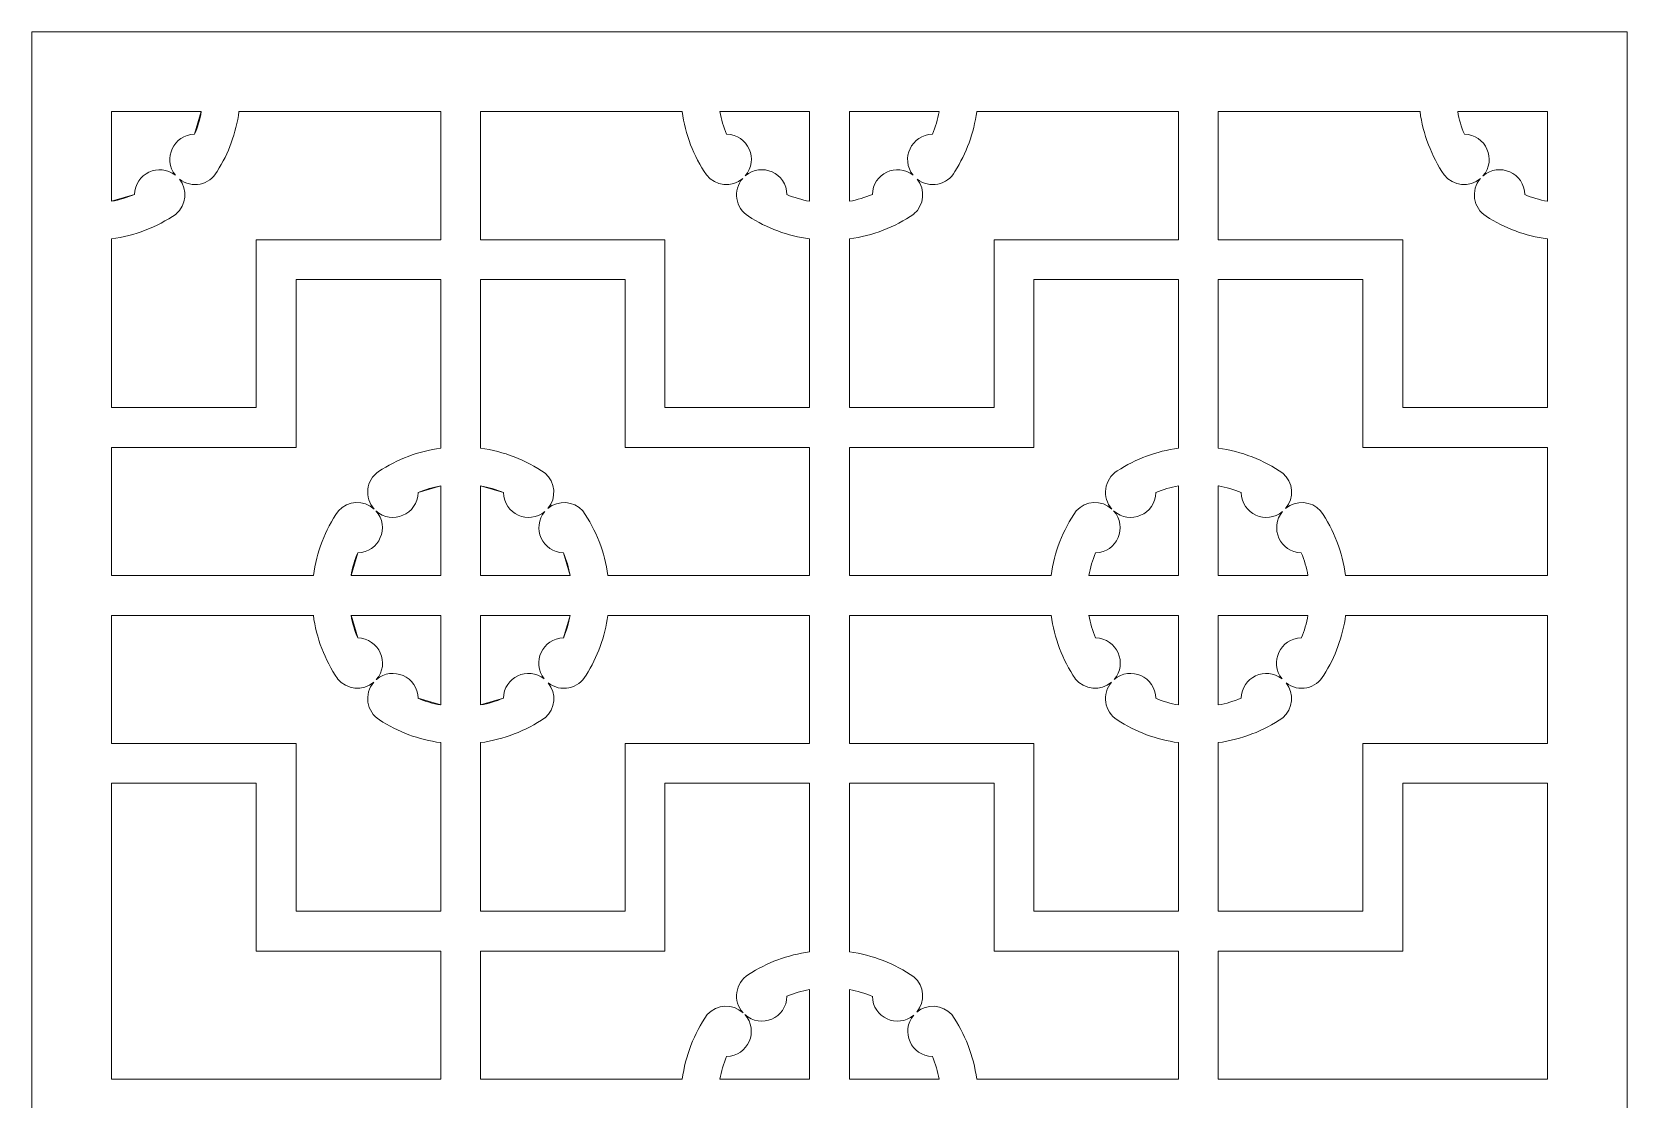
# Model space of a CAD drawing. Header units: centimetres. Extents: x -8 to 8.7, y -10.5 to 11.9.
# Drawn here: x -8.02 to 8.68, y 0.7 to 11.88 of the extents above; entities that cross this region are included whole.
import ezdxf

# ---------------------------------------------------------------- set-up
doc = ezdxf.new("R2010")
doc.units = ezdxf.units.CM
doc.header["$MEASUREMENT"] = 0
doc.layers.add('layer 1', color=7, linetype='Continuous')

msp = doc.modelspace()

# ---------------------------------------------------------------- linework, layer by layer
at = {"layer": 'layer 1', "color": 242, "lineweight": 9}
for points, knots in [([(-8.01935, 11.8819), (-8.01935, 11.8819), (8.68398, 11.8819), (8.68398, 11.8819), (8.68398, 11.8819), (8.68398, 11.8819), (8.68398, -10.47273), (8.68398, -10.47273), (8.68398, -10.47273), (8.68398, -10.47273), (-8.01935, -10.47273), (-8.01935, -10.47273), (-8.01935, -10.47273), (-8.01935, -10.47273), (-8.01935, 11.8819), (-8.01935, 11.8819)], [0, 0, 0, 0, 0.2, 0.2, 0.2, 0.2, 0.4, 0.4, 0.4, 0.4, 0.6, 0.6, 0.6, 0.6, 1, 1, 1, 1]), ([(-6.07971, 10.42094), (-5.95914, 10.61032), (-5.88113, 10.82369), (-5.85111, 11.04617), (-5.85111, 11.04617), (-5.85111, 11.04617), (-5.85102, 11.04673), (-5.85102, 11.04673), (-5.85102, 11.04673), (-5.85102, 11.04673), (-3.73912, 11.04673), (-3.73912, 11.04673), (-3.73912, 11.04673), (-3.73912, 11.04673), (-3.73912, 9.70581), (-3.73912, 9.70581), (-3.73912, 9.70581), (-3.73912, 9.70581), (-5.67044, 9.70581), (-5.67044, 9.70581), (-5.67044, 9.70581), (-5.67044, 9.70581), (-5.67044, 7.94732), (-5.67044, 7.94732), (-5.67044, 7.94732), (-5.67044, 7.94732), (-7.18418, 7.94732), (-7.18418, 7.94732), (-7.18418, 7.94732), (-7.18418, 7.94732), (-7.18418, 9.71357), (-7.18418, 9.71357), (-7.18418, 9.71357), (-7.18418, 9.71357), (-7.18476, 9.71351), (-7.18476, 9.71351), (-7.18476, 9.71351), (-6.94226, 9.74605), (-6.71084, 9.83554), (-6.50954, 9.97462), (-6.50954, 9.97462), (-6.50954, 9.97462), (-6.50914, 9.97488), (-6.50914, 9.97488), (-6.50914, 9.97488), (-6.40114, 10.06731), (-6.38605, 10.22891), (-6.47507, 10.33974), (-6.47507, 10.33974), (-6.47507, 10.33974), (-6.47517, 10.33985), (-6.47517, 10.33985), (-6.47517, 10.33985), (-6.34673, 10.2378), (-6.15712, 10.27685), (-6.07945, 10.42135), (-6.07945, 10.42135), (-6.07945, 10.42135), (-6.07971, 10.42094), (-6.07971, 10.42094)], [0, 0, 0, 0, 0.0625, 0.0625, 0.0625, 0.0625, 0.125, 0.125, 0.125, 0.125, 0.1875, 0.1875, 0.1875, 0.1875, 0.25, 0.25, 0.25, 0.25, 0.3125, 0.3125, 0.3125, 0.3125, 0.375, 0.375, 0.375, 0.375, 0.4375, 0.4375, 0.4375, 0.4375, 0.5, 0.5, 0.5, 0.5, 0.5625, 0.5625, 0.5625, 0.5625, 0.625, 0.625, 0.625, 0.625, 0.6875, 0.6875, 0.6875, 0.6875, 0.75, 0.75, 0.75, 0.75, 0.8125, 0.8125, 0.8125, 0.8125, 0.875, 0.875, 0.875, 0.875, 1, 1, 1, 1]), ([(-7.1846, 10.10802), (-7.10224, 10.12291), (-7.02172, 10.14669), (-6.94447, 10.17894), (-6.94447, 10.17894), (-6.94447, 10.17894), (-7.18418, 10.10809), (-7.18418, 10.10809), (-7.18418, 10.10809), (-7.18418, 10.10809), (-7.18418, 11.04673), (-7.18418, 11.04673), (-7.18418, 11.04673), (-7.18418, 11.04673), (-6.24553, 11.04673), (-6.24553, 11.04673), (-6.24553, 11.04673), (-6.24553, 11.04673), (-6.31543, 10.80933), (-6.31543, 10.80933), (-6.31543, 10.80933), (-6.28377, 10.8856), (-6.26037, 10.96506), (-6.24562, 11.04632), (-6.24562, 11.04632), (-6.24562, 11.04632), (-6.31526, 10.80972), (-6.31526, 10.80972), (-6.31526, 10.80972), (-6.53451, 10.80669), (-6.65428, 10.55244), (-6.51701, 10.38147), (-6.51701, 10.38147), (-6.51701, 10.38147), (-6.51695, 10.38139), (-6.51695, 10.38139), (-6.51695, 10.38139), (-6.68801, 10.51721), (-6.94076, 10.39751), (-6.94406, 10.17909), (-6.94406, 10.17909), (-6.94406, 10.17909), (-7.1846, 10.10802), (-7.1846, 10.10802)], [0, 0, 0, 0, 0.08333333, 0.08333333, 0.08333333, 0.08333333, 0.16666667, 0.16666667, 0.16666667, 0.16666667, 0.25, 0.25, 0.25, 0.25, 0.33333333, 0.33333333, 0.33333333, 0.33333333, 0.41666667, 0.41666667, 0.41666667, 0.41666667, 0.5, 0.5, 0.5, 0.5, 0.58333333, 0.58333333, 0.58333333, 0.58333333, 0.66666667, 0.66666667, 0.66666667, 0.66666667, 0.75, 0.75, 0.75, 0.75, 0.83333333, 0.83333333, 0.83333333, 0.83333333, 1, 1, 1, 1]), ([(-0.95626, 10.3833), (-0.8632, 10.26489), (-0.68982, 10.24855), (-0.57628, 10.3475), (-0.57628, 10.3475), (-0.57628, 10.3475), (-0.5762, 10.34755), (-0.5762, 10.34755), (-0.5762, 10.34755), (-0.68229, 10.22532), (-0.65396, 10.03705), (-0.51658, 9.95147), (-0.51658, 9.95147), (-0.51658, 9.95147), (-0.51697, 9.95174), (-0.51697, 9.95174), (-0.51697, 9.95174), (-0.32402, 9.82583), (-0.10536, 9.74448), (0.12297, 9.71366), (0.12297, 9.71366), (0.12297, 9.71366), (0.12353, 9.71357), (0.12353, 9.71357), (0.12353, 9.71357), (0.12353, 9.71357), (0.12353, 7.94732), (0.12353, 7.94732), (0.12353, 7.94732), (0.12353, 7.94732), (-1.39021, 7.94732), (-1.39021, 7.94732), (-1.39021, 7.94732), (-1.39021, 7.94732), (-1.39021, 9.70581), (-1.39021, 9.70581), (-1.39021, 9.70581), (-1.39021, 9.70581), (-3.32153, 9.70581), (-3.32153, 9.70581), (-3.32153, 9.70581), (-3.32153, 9.70581), (-3.32153, 11.04673), (-3.32153, 11.04673), (-3.32153, 11.04673), (-3.32153, 11.04673), (-1.20963, 11.04673), (-1.20963, 11.04673), (-1.20963, 11.04673), (-1.20963, 11.04673), (-1.20969, 11.04732), (-1.20969, 11.04732), (-1.20969, 11.04732), (-1.17778, 10.80953), (-1.0911, 10.58233), (-0.95651, 10.3837), (-0.95651, 10.3837), (-0.95651, 10.3837), (-0.95626, 10.3833), (-0.95626, 10.3833)], [0, 0, 0, 0, 0.0625, 0.0625, 0.0625, 0.0625, 0.125, 0.125, 0.125, 0.125, 0.1875, 0.1875, 0.1875, 0.1875, 0.25, 0.25, 0.25, 0.25, 0.3125, 0.3125, 0.3125, 0.3125, 0.375, 0.375, 0.375, 0.375, 0.4375, 0.4375, 0.4375, 0.4375, 0.5, 0.5, 0.5, 0.5, 0.5625, 0.5625, 0.5625, 0.5625, 0.625, 0.625, 0.625, 0.625, 0.6875, 0.6875, 0.6875, 0.6875, 0.75, 0.75, 0.75, 0.75, 0.8125, 0.8125, 0.8125, 0.8125, 0.875, 0.875, 0.875, 0.875, 1, 1, 1, 1]), ([(-0.11363, 10.17786), (-0.11591, 10.40257), (-0.38075, 10.5214), (-0.55011, 10.3737), (-0.55011, 10.3737), (-0.55011, 10.3737), (-0.55018, 10.37364), (-0.55018, 10.37364), (-0.55018, 10.37364), (-0.40328, 10.54275), (-0.52137, 10.80659), (-0.74535, 10.80971), (-0.74535, 10.80971), (-0.74535, 10.80971), (-0.74546, 10.80993), (-0.74546, 10.80993), (-0.74546, 10.80993), (-0.77696, 10.88627), (-0.80031, 10.96571), (-0.81514, 11.04695), (-0.81514, 11.04695), (-0.81514, 11.04695), (-0.81511, 11.04673), (-0.81511, 11.04673), (-0.81511, 11.04673), (-0.81511, 11.04673), (0.12353, 11.04673), (0.12353, 11.04673), (0.12353, 11.04673), (0.12353, 11.04673), (0.12353, 10.10809), (0.12353, 10.10809), (0.12353, 10.10809), (0.12353, 10.10809), (0.12333, 10.10814), (0.12333, 10.10814), (0.12333, 10.10814), (0.04204, 10.12302), (-0.03744, 10.14642), (-0.11381, 10.17797), (-0.11381, 10.17797), (-0.11381, 10.17797), (-0.11363, 10.17786), (-0.11363, 10.17786)], [0, 0, 0, 0, 0.08333333, 0.08333333, 0.08333333, 0.08333333, 0.16666667, 0.16666667, 0.16666667, 0.16666667, 0.25, 0.25, 0.25, 0.25, 0.33333333, 0.33333333, 0.33333333, 0.33333333, 0.41666667, 0.41666667, 0.41666667, 0.41666667, 0.5, 0.5, 0.5, 0.5, 0.58333333, 0.58333333, 0.58333333, 0.58333333, 0.66666667, 0.66666667, 0.66666667, 0.66666667, 0.75, 0.75, 0.75, 0.75, 0.83333333, 0.83333333, 0.83333333, 0.83333333, 1, 1, 1, 1]), ([(1.64558, 10.42094), (1.76614, 10.61032), (1.84415, 10.82369), (1.87418, 11.04617), (1.87418, 11.04617), (1.87418, 11.04617), (1.87427, 11.04673), (1.87427, 11.04673), (1.87427, 11.04673), (1.87427, 11.04673), (3.98618, 11.04673), (3.98618, 11.04673), (3.98618, 11.04673), (3.98618, 11.04673), (3.98618, 9.70581), (3.98618, 9.70581), (3.98618, 9.70581), (3.98618, 9.70581), (2.05484, 9.70581), (2.05484, 9.70581), (2.05484, 9.70581), (2.05484, 9.70581), (2.05484, 7.94732), (2.05484, 7.94732), (2.05484, 7.94732), (2.05484, 7.94732), (0.54112, 7.94732), (0.54112, 7.94732), (0.54112, 7.94732), (0.54112, 7.94732), (0.54112, 9.71357), (0.54112, 9.71357), (0.54112, 9.71357), (0.54112, 9.71357), (0.54054, 9.71351), (0.54054, 9.71351), (0.54054, 9.71351), (0.78304, 9.74605), (1.01444, 9.83554), (1.21574, 9.97462), (1.21574, 9.97462), (1.21574, 9.97462), (1.21614, 9.97488), (1.21614, 9.97488), (1.21614, 9.97488), (1.32414, 10.06731), (1.33923, 10.22891), (1.25021, 10.33974), (1.25021, 10.33974), (1.25021, 10.33974), (1.25012, 10.33985), (1.25012, 10.33985), (1.25012, 10.33985), (1.37855, 10.2378), (1.56817, 10.27685), (1.64584, 10.42135), (1.64584, 10.42135), (1.64584, 10.42135), (1.64558, 10.42094), (1.64558, 10.42094)], [0, 0, 0, 0, 0.0625, 0.0625, 0.0625, 0.0625, 0.125, 0.125, 0.125, 0.125, 0.1875, 0.1875, 0.1875, 0.1875, 0.25, 0.25, 0.25, 0.25, 0.3125, 0.3125, 0.3125, 0.3125, 0.375, 0.375, 0.375, 0.375, 0.4375, 0.4375, 0.4375, 0.4375, 0.5, 0.5, 0.5, 0.5, 0.5625, 0.5625, 0.5625, 0.5625, 0.625, 0.625, 0.625, 0.625, 0.6875, 0.6875, 0.6875, 0.6875, 0.75, 0.75, 0.75, 0.75, 0.8125, 0.8125, 0.8125, 0.8125, 0.875, 0.875, 0.875, 0.875, 1, 1, 1, 1]), ([(0.78083, 10.17894), (0.70353, 10.14682), (0.62303, 10.12304), (0.54069, 10.10802), (0.54069, 10.10802), (0.54069, 10.10802), (0.54112, 10.10809), (0.54112, 10.10809), (0.54112, 10.10809), (0.54112, 10.10809), (0.54112, 11.04673), (0.54112, 11.04673), (0.54112, 11.04673), (0.54112, 11.04673), (1.47976, 11.04673), (1.47976, 11.04673), (1.47976, 11.04673), (1.47976, 11.04673), (1.47967, 11.04632), (1.47967, 11.04632), (1.47967, 11.04632), (1.46479, 10.96508), (1.44139, 10.88566), (1.40986, 10.80933), (1.40986, 10.80933), (1.40986, 10.80933), (1.41003, 10.80972), (1.41003, 10.80972), (1.41003, 10.80972), (1.19078, 10.80669), (1.07101, 10.55244), (1.20828, 10.38147), (1.20828, 10.38147), (1.20828, 10.38147), (1.20834, 10.38139), (1.20834, 10.38139), (1.20834, 10.38139), (1.03727, 10.51721), (0.78453, 10.39751), (0.78124, 10.17909), (0.78124, 10.17909), (0.78124, 10.17909), (0.78083, 10.17894), (0.78083, 10.17894)], [0, 0, 0, 0, 0.08333333, 0.08333333, 0.08333333, 0.08333333, 0.16666667, 0.16666667, 0.16666667, 0.16666667, 0.25, 0.25, 0.25, 0.25, 0.33333333, 0.33333333, 0.33333333, 0.33333333, 0.41666667, 0.41666667, 0.41666667, 0.41666667, 0.5, 0.5, 0.5, 0.5, 0.58333333, 0.58333333, 0.58333333, 0.58333333, 0.66666667, 0.66666667, 0.66666667, 0.66666667, 0.75, 0.75, 0.75, 0.75, 0.83333333, 0.83333333, 0.83333333, 0.83333333, 1, 1, 1, 1]), ([(6.76903, 10.3833), (6.86208, 10.26489), (7.03546, 10.24855), (7.149, 10.3475), (7.149, 10.3475), (7.149, 10.3475), (7.14909, 10.34755), (7.14909, 10.34755), (7.14909, 10.34755), (7.04299, 10.22532), (7.07132, 10.03705), (7.2087, 9.95147), (7.2087, 9.95147), (7.2087, 9.95147), (7.20831, 9.95174), (7.20831, 9.95174), (7.20831, 9.95174), (7.40126, 9.82583), (7.61992, 9.74448), (7.84826, 9.71366), (7.84826, 9.71366), (7.84826, 9.71366), (7.84882, 9.71357), (7.84882, 9.71357), (7.84882, 9.71357), (7.84882, 9.71357), (7.84882, 7.94732), (7.84882, 7.94732), (7.84882, 7.94732), (7.84882, 7.94732), (6.33508, 7.94732), (6.33508, 7.94732), (6.33508, 7.94732), (6.33508, 7.94732), (6.33508, 9.70581), (6.33508, 9.70581), (6.33508, 9.70581), (6.33508, 9.70581), (4.40375, 9.70581), (4.40375, 9.70581), (4.40375, 9.70581), (4.40375, 9.70581), (4.40375, 11.04673), (4.40375, 11.04673), (4.40375, 11.04673), (4.40375, 11.04673), (6.51565, 11.04673), (6.51565, 11.04673), (6.51565, 11.04673), (6.51565, 11.04673), (6.5156, 11.04732), (6.5156, 11.04732), (6.5156, 11.04732), (6.54751, 10.80953), (6.63419, 10.58233), (6.76877, 10.3837), (6.76877, 10.3837), (6.76877, 10.3837), (6.76903, 10.3833), (6.76903, 10.3833)], [0, 0, 0, 0, 0.0625, 0.0625, 0.0625, 0.0625, 0.125, 0.125, 0.125, 0.125, 0.1875, 0.1875, 0.1875, 0.1875, 0.25, 0.25, 0.25, 0.25, 0.3125, 0.3125, 0.3125, 0.3125, 0.375, 0.375, 0.375, 0.375, 0.4375, 0.4375, 0.4375, 0.4375, 0.5, 0.5, 0.5, 0.5, 0.5625, 0.5625, 0.5625, 0.5625, 0.625, 0.625, 0.625, 0.625, 0.6875, 0.6875, 0.6875, 0.6875, 0.75, 0.75, 0.75, 0.75, 0.8125, 0.8125, 0.8125, 0.8125, 0.875, 0.875, 0.875, 0.875, 1, 1, 1, 1]), ([(7.61166, 10.17786), (7.60938, 10.40257), (7.34454, 10.5214), (7.17518, 10.3737), (7.17518, 10.3737), (7.17518, 10.3737), (7.1751, 10.37364), (7.1751, 10.37364), (7.1751, 10.37364), (7.322, 10.54275), (7.20392, 10.80659), (6.97994, 10.80971), (6.97994, 10.80971), (6.97994, 10.80971), (6.97982, 10.80993), (6.97982, 10.80993), (6.97982, 10.80993), (6.94833, 10.88627), (6.92498, 10.96571), (6.91014, 11.04695), (6.91014, 11.04695), (6.91014, 11.04695), (6.91017, 11.04673), (6.91017, 11.04673), (6.91017, 11.04673), (6.91017, 11.04673), (7.84882, 11.04673), (7.84882, 11.04673), (7.84882, 11.04673), (7.84882, 11.04673), (7.84882, 10.10809), (7.84882, 10.10809), (7.84882, 10.10809), (7.84882, 10.10809), (7.84862, 10.10814), (7.84862, 10.10814), (7.84862, 10.10814), (7.76733, 10.12302), (7.68785, 10.14642), (7.61148, 10.17797), (7.61148, 10.17797), (7.61148, 10.17797), (7.61166, 10.17786), (7.61166, 10.17786)], [0, 0, 0, 0, 0.08333333, 0.08333333, 0.08333333, 0.08333333, 0.16666667, 0.16666667, 0.16666667, 0.16666667, 0.25, 0.25, 0.25, 0.25, 0.33333333, 0.33333333, 0.33333333, 0.33333333, 0.41666667, 0.41666667, 0.41666667, 0.41666667, 0.5, 0.5, 0.5, 0.5, 0.58333333, 0.58333333, 0.58333333, 0.58333333, 0.66666667, 0.66666667, 0.66666667, 0.66666667, 0.75, 0.75, 0.75, 0.75, 0.83333333, 0.83333333, 0.83333333, 0.83333333, 1, 1, 1, 1]), ([(-4.38945, 7.27737), (-4.52039, 7.18711), (-4.542, 7.00211), (-4.43539, 6.8841), (-4.43539, 6.8841), (-4.43539, 6.8841), (-4.43533, 6.88401), (-4.43533, 6.88401), (-4.43533, 6.88401), (-4.54336, 6.98315), (-4.71166, 6.97498), (-4.80959, 6.86586), (-4.80959, 6.86586), (-4.80959, 6.86586), (-4.80958, 6.86587), (-4.80958, 6.86587), (-4.80958, 6.86587), (-4.94948, 6.66418), (-5.03952, 6.4321), (-5.07227, 6.18882), (-5.07227, 6.18882), (-5.07227, 6.18882), (-5.07228, 6.18882), (-5.07228, 6.18882), (-5.07228, 6.18882), (-5.07228, 6.18882), (-7.18418, 6.18882), (-7.18418, 6.18882), (-7.18418, 6.18882), (-7.18418, 6.18882), (-7.18418, 7.52973), (-7.18418, 7.52973), (-7.18418, 7.52973), (-7.18418, 7.52973), (-5.25285, 7.52973), (-5.25285, 7.52973), (-5.25285, 7.52973), (-5.25285, 7.52973), (-5.25285, 9.28822), (-5.25285, 9.28822), (-5.25285, 9.28822), (-5.25285, 9.28822), (-3.73912, 9.28822), (-3.73912, 9.28822), (-3.73912, 9.28822), (-3.73912, 9.28822), (-3.73912, 7.52199), (-3.73912, 7.52199), (-3.73912, 7.52199), (-3.73912, 7.52199), (-3.73911, 7.52198), (-3.73911, 7.52198), (-3.73911, 7.52198), (-3.97158, 7.4907), (-4.19399, 7.40704), (-4.38945, 7.27737)], [0, 0, 0, 0, 0.06666667, 0.06666667, 0.06666667, 0.06666667, 0.13333333, 0.13333333, 0.13333333, 0.13333333, 0.2, 0.2, 0.2, 0.2, 0.26666667, 0.26666667, 0.26666667, 0.26666667, 0.33333333, 0.33333333, 0.33333333, 0.33333333, 0.4, 0.4, 0.4, 0.4, 0.46666667, 0.46666667, 0.46666667, 0.46666667, 0.53333333, 0.53333333, 0.53333333, 0.53333333, 0.6, 0.6, 0.6, 0.6, 0.66666667, 0.66666667, 0.66666667, 0.66666667, 0.73333333, 0.73333333, 0.73333333, 0.73333333, 0.8, 0.8, 0.8, 0.8, 0.86666667, 0.86666667, 0.86666667, 0.86666667, 1, 1, 1, 1]), ([(0.12353, 6.18882), (0.12353, 6.18882), (-1.98837, 6.18882), (-1.98837, 6.18882), (-1.98837, 6.18882), (-1.98837, 6.18882), (-1.98839, 6.18882), (-1.98839, 6.18882), (-1.98839, 6.18882), (-2.02113, 6.4321), (-2.11117, 6.66418), (-2.25107, 6.86587), (-2.25107, 6.86587), (-2.25107, 6.86587), (-2.25107, 6.86587), (-2.25107, 6.86587), (-2.25107, 6.86587), (-2.34614, 6.97142), (-2.50794, 6.98249), (-2.61649, 6.89084), (-2.61649, 6.89084), (-2.61649, 6.89084), (-2.61658, 6.89078), (-2.61658, 6.89078), (-2.61658, 6.89078), (-2.52324, 7.00126), (-2.53655, 7.16648), (-2.64639, 7.26059), (-2.64639, 7.26059), (-2.64639, 7.26059), (-2.64642, 7.26063), (-2.64642, 7.26063), (-2.64642, 7.26063), (-2.84768, 7.39977), (-3.07905, 7.48934), (-3.32154, 7.52198), (-3.32154, 7.52198), (-3.32154, 7.52198), (-3.32153, 7.52199), (-3.32153, 7.52199), (-3.32153, 7.52199), (-3.32153, 7.52199), (-3.32153, 9.28822), (-3.32153, 9.28822), (-3.32153, 9.28822), (-3.32153, 9.28822), (-1.80779, 9.28822), (-1.80779, 9.28822), (-1.80779, 9.28822), (-1.80779, 9.28822), (-1.80779, 7.52973), (-1.80779, 7.52973), (-1.80779, 7.52973), (-1.80779, 7.52973), (0.12353, 7.52973), (0.12353, 7.52973), (0.12353, 7.52973), (0.12353, 7.52973), (0.12353, 6.18882), (0.12353, 6.18882)], [0, 0, 0, 0, 0.0625, 0.0625, 0.0625, 0.0625, 0.125, 0.125, 0.125, 0.125, 0.1875, 0.1875, 0.1875, 0.1875, 0.25, 0.25, 0.25, 0.25, 0.3125, 0.3125, 0.3125, 0.3125, 0.375, 0.375, 0.375, 0.375, 0.4375, 0.4375, 0.4375, 0.4375, 0.5, 0.5, 0.5, 0.5, 0.5625, 0.5625, 0.5625, 0.5625, 0.625, 0.625, 0.625, 0.625, 0.6875, 0.6875, 0.6875, 0.6875, 0.75, 0.75, 0.75, 0.75, 0.8125, 0.8125, 0.8125, 0.8125, 0.875, 0.875, 0.875, 0.875, 1, 1, 1, 1]), ([(3.34614, 7.28414), (3.2069, 7.19747), (3.17995, 7.0058), (3.2899, 6.8841), (3.2899, 6.8841), (3.2899, 6.8841), (3.28995, 6.88401), (3.28995, 6.88401), (3.28995, 6.88401), (3.18192, 6.98315), (3.01362, 6.97498), (2.9157, 6.86586), (2.9157, 6.86586), (2.9157, 6.86586), (2.91571, 6.86587), (2.91571, 6.86587), (2.91571, 6.86587), (2.7758, 6.66418), (2.68576, 6.4321), (2.65302, 6.18882), (2.65302, 6.18882), (2.65302, 6.18882), (2.65301, 6.18882), (2.65301, 6.18882), (2.65301, 6.18882), (2.65301, 6.18882), (0.54112, 6.18882), (0.54112, 6.18882), (0.54112, 6.18882), (0.54112, 6.18882), (0.54112, 7.52973), (0.54112, 7.52973), (0.54112, 7.52973), (0.54112, 7.52973), (2.47243, 7.52973), (2.47243, 7.52973), (2.47243, 7.52973), (2.47243, 7.52973), (2.47243, 9.28822), (2.47243, 9.28822), (2.47243, 9.28822), (2.47243, 9.28822), (3.98618, 9.28822), (3.98618, 9.28822), (3.98618, 9.28822), (3.98618, 9.28822), (3.98618, 7.52199), (3.98618, 7.52199), (3.98618, 7.52199), (3.98618, 7.52199), (3.98618, 7.52198), (3.98618, 7.52198), (3.98618, 7.52198), (3.75783, 7.49125), (3.53914, 7.40999), (3.34615, 7.28414), (3.34615, 7.28414), (3.34615, 7.28414), (3.34614, 7.28414), (3.34614, 7.28414)], [0, 0, 0, 0, 0.0625, 0.0625, 0.0625, 0.0625, 0.125, 0.125, 0.125, 0.125, 0.1875, 0.1875, 0.1875, 0.1875, 0.25, 0.25, 0.25, 0.25, 0.3125, 0.3125, 0.3125, 0.3125, 0.375, 0.375, 0.375, 0.375, 0.4375, 0.4375, 0.4375, 0.4375, 0.5, 0.5, 0.5, 0.5, 0.5625, 0.5625, 0.5625, 0.5625, 0.625, 0.625, 0.625, 0.625, 0.6875, 0.6875, 0.6875, 0.6875, 0.75, 0.75, 0.75, 0.75, 0.8125, 0.8125, 0.8125, 0.8125, 0.875, 0.875, 0.875, 0.875, 1, 1, 1, 1]), ([(5.9175, 7.52973), (5.9175, 7.52973), (7.84882, 7.52973), (7.84882, 7.52973), (7.84882, 7.52973), (7.84882, 7.52973), (7.84882, 6.18882), (7.84882, 6.18882), (7.84882, 6.18882), (7.84882, 6.18882), (5.73692, 6.18882), (5.73692, 6.18882), (5.73692, 6.18882), (5.73692, 6.18882), (5.7369, 6.18882), (5.7369, 6.18882), (5.7369, 6.18882), (5.70416, 6.4321), (5.61412, 6.66418), (5.47421, 6.86587), (5.47421, 6.86587), (5.47421, 6.86587), (5.47422, 6.86587), (5.47422, 6.86587), (5.47422, 6.86587), (5.37915, 6.97142), (5.21735, 6.98249), (5.10879, 6.89084), (5.10879, 6.89084), (5.10879, 6.89084), (5.10872, 6.89078), (5.10872, 6.89078), (5.10872, 6.89078), (5.20206, 7.00126), (5.18874, 7.16648), (5.07891, 7.26059), (5.07891, 7.26059), (5.07891, 7.26059), (5.07886, 7.26063), (5.07886, 7.26063), (5.07886, 7.26063), (4.87761, 7.39977), (4.64623, 7.48934), (4.40374, 7.52198), (4.40374, 7.52198), (4.40374, 7.52198), (4.40375, 7.52199), (4.40375, 7.52199), (4.40375, 7.52199), (4.40375, 7.52199), (4.40375, 9.28822), (4.40375, 9.28822), (4.40375, 9.28822), (4.40375, 9.28822), (5.9175, 9.28822), (5.9175, 9.28822), (5.9175, 9.28822), (5.9175, 9.28822), (5.9175, 7.52973), (5.9175, 7.52973)], [0, 0, 0, 0, 0.0625, 0.0625, 0.0625, 0.0625, 0.125, 0.125, 0.125, 0.125, 0.1875, 0.1875, 0.1875, 0.1875, 0.25, 0.25, 0.25, 0.25, 0.3125, 0.3125, 0.3125, 0.3125, 0.375, 0.375, 0.375, 0.375, 0.4375, 0.4375, 0.4375, 0.4375, 0.5, 0.5, 0.5, 0.5, 0.5625, 0.5625, 0.5625, 0.5625, 0.625, 0.625, 0.625, 0.625, 0.6875, 0.6875, 0.6875, 0.6875, 0.75, 0.75, 0.75, 0.75, 0.8125, 0.8125, 0.8125, 0.8125, 0.875, 0.875, 0.875, 0.875, 1, 1, 1, 1]), ([(-3.73912, 6.18882), (-3.73912, 6.18882), (-4.67777, 6.18882), (-4.67777, 6.18882), (-4.67777, 6.18882), (-4.67777, 6.18882), (-4.60798, 6.42596), (-4.60798, 6.42596), (-4.60798, 6.42596), (-4.63964, 6.34963), (-4.66303, 6.27013), (-4.67776, 6.18882), (-4.67776, 6.18882), (-4.67776, 6.18882), (-4.6081, 6.42597), (-4.6081, 6.42597), (-4.6081, 6.42597), (-4.38222, 6.4304), (-4.26622, 6.69864), (-4.41771, 6.86625), (-4.41771, 6.86625), (-4.41771, 6.86625), (-4.4178, 6.86637), (-4.4178, 6.86637), (-4.4178, 6.86637), (-4.24997, 6.71225), (-3.97867, 6.82976), (-3.97628, 7.0576), (-3.97628, 7.0576), (-3.97628, 7.0576), (-3.73911, 7.12747), (-3.73911, 7.12747), (-3.73911, 7.12747), (-3.82042, 7.11274), (-3.89994, 7.08934), (-3.97626, 7.05768), (-3.97626, 7.05768), (-3.97626, 7.05768), (-3.73912, 7.12748), (-3.73912, 7.12748), (-3.73912, 7.12748), (-3.73912, 7.12748), (-3.73912, 6.18882), (-3.73912, 6.18882)], [0, 0, 0, 0, 0.08333333, 0.08333333, 0.08333333, 0.08333333, 0.16666667, 0.16666667, 0.16666667, 0.16666667, 0.25, 0.25, 0.25, 0.25, 0.33333333, 0.33333333, 0.33333333, 0.33333333, 0.41666667, 0.41666667, 0.41666667, 0.41666667, 0.5, 0.5, 0.5, 0.5, 0.58333333, 0.58333333, 0.58333333, 0.58333333, 0.66666667, 0.66666667, 0.66666667, 0.66666667, 0.75, 0.75, 0.75, 0.75, 0.83333333, 0.83333333, 0.83333333, 0.83333333, 1, 1, 1, 1]), ([(-3.32153, 6.18882), (-3.32153, 6.18882), (-3.32153, 7.12748), (-3.32153, 7.12748), (-3.32153, 7.12748), (-3.32153, 7.12748), (-3.08143, 7.05646), (-3.08143, 7.05646), (-3.08143, 7.05646), (-3.15867, 7.08874), (-3.23917, 7.11255), (-3.32154, 7.12747), (-3.32154, 7.12747), (-3.32154, 7.12747), (-3.08142, 7.05656), (-3.08142, 7.05656), (-3.08142, 7.05656), (-3.07815, 6.83447), (-2.81802, 6.71591), (-2.64825, 6.85913), (-2.64825, 6.85913), (-2.64825, 6.85913), (-2.64816, 6.85918), (-2.64816, 6.85918), (-2.64816, 6.85918), (-2.79087, 6.69012), (-2.67394, 6.43088), (-2.45275, 6.42598), (-2.45275, 6.42598), (-2.45275, 6.42598), (-2.3829, 6.18882), (-2.3829, 6.18882), (-2.3829, 6.18882), (-2.39762, 6.27013), (-2.42101, 6.34963), (-2.45267, 6.42596), (-2.45267, 6.42596), (-2.45267, 6.42596), (-2.38289, 6.18882), (-2.38289, 6.18882), (-2.38289, 6.18882), (-2.38289, 6.18882), (-3.32153, 6.18882), (-3.32153, 6.18882)], [0, 0, 0, 0, 0.08333333, 0.08333333, 0.08333333, 0.08333333, 0.16666667, 0.16666667, 0.16666667, 0.16666667, 0.25, 0.25, 0.25, 0.25, 0.33333333, 0.33333333, 0.33333333, 0.33333333, 0.41666667, 0.41666667, 0.41666667, 0.41666667, 0.5, 0.5, 0.5, 0.5, 0.58333333, 0.58333333, 0.58333333, 0.58333333, 0.66666667, 0.66666667, 0.66666667, 0.66666667, 0.75, 0.75, 0.75, 0.75, 0.83333333, 0.83333333, 0.83333333, 0.83333333, 1, 1, 1, 1]), ([(3.98618, 6.18882), (3.98618, 6.18882), (3.04752, 6.18882), (3.04752, 6.18882), (3.04752, 6.18882), (3.04752, 6.18882), (3.04753, 6.18882), (3.04753, 6.18882), (3.04753, 6.18882), (3.06239, 6.2701), (3.08577, 6.34958), (3.11731, 6.42596), (3.11731, 6.42596), (3.11731, 6.42596), (3.11719, 6.42597), (3.11719, 6.42597), (3.11719, 6.42597), (3.34307, 6.4304), (3.45906, 6.69864), (3.30758, 6.86625), (3.30758, 6.86625), (3.30758, 6.86625), (3.30748, 6.86637), (3.30748, 6.86637), (3.30748, 6.86637), (3.47532, 6.71225), (3.74661, 6.82976), (3.74901, 7.0576), (3.74901, 7.0576), (3.74901, 7.0576), (3.74902, 7.05768), (3.74902, 7.05768), (3.74902, 7.05768), (3.8254, 7.08923), (3.90489, 7.11261), (3.98618, 7.12747), (3.98618, 7.12747), (3.98618, 7.12747), (3.98618, 7.12748), (3.98618, 7.12748), (3.98618, 7.12748), (3.98618, 7.12748), (3.98618, 6.18882), (3.98618, 6.18882)], [0, 0, 0, 0, 0.08333333, 0.08333333, 0.08333333, 0.08333333, 0.16666667, 0.16666667, 0.16666667, 0.16666667, 0.25, 0.25, 0.25, 0.25, 0.33333333, 0.33333333, 0.33333333, 0.33333333, 0.41666667, 0.41666667, 0.41666667, 0.41666667, 0.5, 0.5, 0.5, 0.5, 0.58333333, 0.58333333, 0.58333333, 0.58333333, 0.66666667, 0.66666667, 0.66666667, 0.66666667, 0.75, 0.75, 0.75, 0.75, 0.83333333, 0.83333333, 0.83333333, 0.83333333, 1, 1, 1, 1]), ([(4.40375, 6.18882), (4.40375, 6.18882), (4.40375, 7.12748), (4.40375, 7.12748), (4.40375, 7.12748), (4.40375, 7.12748), (4.40395, 7.12743), (4.40395, 7.12743), (4.40395, 7.12743), (4.48629, 7.11236), (4.56678, 7.08855), (4.64406, 7.05638), (4.64406, 7.05638), (4.64406, 7.05638), (4.64388, 7.05656), (4.64388, 7.05656), (4.64388, 7.05656), (4.64715, 6.83447), (4.90727, 6.71591), (5.07704, 6.85913), (5.07704, 6.85913), (5.07704, 6.85913), (5.07713, 6.85918), (5.07713, 6.85918), (5.07713, 6.85918), (4.93441, 6.69012), (5.05134, 6.43088), (5.27254, 6.42598), (5.27254, 6.42598), (5.27254, 6.42598), (5.2727, 6.42576), (5.2727, 6.42576), (5.2727, 6.42576), (5.30421, 6.34937), (5.32759, 6.2699), (5.34243, 6.18861), (5.34243, 6.18861), (5.34243, 6.18861), (5.3424, 6.18882), (5.3424, 6.18882), (5.3424, 6.18882), (5.3424, 6.18882), (4.40375, 6.18882), (4.40375, 6.18882)], [0, 0, 0, 0, 0.08333333, 0.08333333, 0.08333333, 0.08333333, 0.16666667, 0.16666667, 0.16666667, 0.16666667, 0.25, 0.25, 0.25, 0.25, 0.33333333, 0.33333333, 0.33333333, 0.33333333, 0.41666667, 0.41666667, 0.41666667, 0.41666667, 0.5, 0.5, 0.5, 0.5, 0.58333333, 0.58333333, 0.58333333, 0.58333333, 0.66666667, 0.66666667, 0.66666667, 0.66666667, 0.75, 0.75, 0.75, 0.75, 0.83333333, 0.83333333, 0.83333333, 0.83333333, 1, 1, 1, 1]), ([(-4.8189, 5.10781), (-4.72585, 4.9894), (-4.55247, 4.97307), (-4.43893, 5.07201), (-4.43893, 5.07201), (-4.43893, 5.07201), (-4.43885, 5.07205), (-4.43885, 5.07205), (-4.43885, 5.07205), (-4.54494, 4.94982), (-4.51661, 4.76156), (-4.37924, 4.67598), (-4.37924, 4.67598), (-4.37924, 4.67598), (-4.37963, 4.67625), (-4.37963, 4.67625), (-4.37963, 4.67625), (-4.18668, 4.55034), (-3.96802, 4.46899), (-3.73968, 4.43818), (-3.73968, 4.43818), (-3.73968, 4.43818), (-3.73912, 4.43808), (-3.73912, 4.43808), (-3.73912, 4.43808), (-3.73912, 4.43808), (-3.73912, 2.67185), (-3.73912, 2.67185), (-3.73912, 2.67185), (-3.73912, 2.67185), (-5.25285, 2.67185), (-5.25285, 2.67185), (-5.25285, 2.67185), (-5.25285, 2.67185), (-5.25285, 4.43034), (-5.25285, 4.43034), (-5.25285, 4.43034), (-5.25285, 4.43034), (-7.18418, 4.43034), (-7.18418, 4.43034), (-7.18418, 4.43034), (-7.18418, 4.43034), (-7.18418, 5.77125), (-7.18418, 5.77125), (-7.18418, 5.77125), (-7.18418, 5.77125), (-5.07228, 5.77125), (-5.07228, 5.77125), (-5.07228, 5.77125), (-5.07228, 5.77125), (-5.07234, 5.77183), (-5.07234, 5.77183), (-5.07234, 5.77183), (-5.04043, 5.53404), (-4.95375, 5.30684), (-4.81917, 5.10821), (-4.81917, 5.10821), (-4.81917, 5.10821), (-4.8189, 5.10781), (-4.8189, 5.10781)], [0, 0, 0, 0, 0.0625, 0.0625, 0.0625, 0.0625, 0.125, 0.125, 0.125, 0.125, 0.1875, 0.1875, 0.1875, 0.1875, 0.25, 0.25, 0.25, 0.25, 0.3125, 0.3125, 0.3125, 0.3125, 0.375, 0.375, 0.375, 0.375, 0.4375, 0.4375, 0.4375, 0.4375, 0.5, 0.5, 0.5, 0.5, 0.5625, 0.5625, 0.5625, 0.5625, 0.625, 0.625, 0.625, 0.625, 0.6875, 0.6875, 0.6875, 0.6875, 0.75, 0.75, 0.75, 0.75, 0.8125, 0.8125, 0.8125, 0.8125, 0.875, 0.875, 0.875, 0.875, 1, 1, 1, 1]), ([(-3.97628, 4.90237), (-3.97856, 5.12707), (-4.2434, 5.2459), (-4.41276, 5.09821), (-4.41276, 5.09821), (-4.41276, 5.09821), (-4.41283, 5.09815), (-4.41283, 5.09815), (-4.41283, 5.09815), (-4.26593, 5.26726), (-4.38401, 5.5311), (-4.60799, 5.53422), (-4.60799, 5.53422), (-4.60799, 5.53422), (-4.67783, 5.77167), (-4.67783, 5.77167), (-4.67783, 5.77167), (-4.66314, 5.69041), (-4.6398, 5.61094), (-4.6082, 5.53464), (-4.6082, 5.53464), (-4.6082, 5.53464), (-4.67777, 5.77125), (-4.67777, 5.77125), (-4.67777, 5.77125), (-4.67777, 5.77125), (-3.73912, 5.77125), (-3.73912, 5.77125), (-3.73912, 5.77125), (-3.73912, 5.77125), (-3.73912, 4.8326), (-3.73912, 4.8326), (-3.73912, 4.8326), (-3.73912, 4.8326), (-3.97666, 4.90256), (-3.97666, 4.90256), (-3.97666, 4.90256), (-3.90035, 4.87087), (-3.82084, 4.84745), (-3.73954, 4.83269), (-3.73954, 4.83269), (-3.73954, 4.83269), (-3.97628, 4.90237), (-3.97628, 4.90237)], [0, 0, 0, 0, 0.08333333, 0.08333333, 0.08333333, 0.08333333, 0.16666667, 0.16666667, 0.16666667, 0.16666667, 0.25, 0.25, 0.25, 0.25, 0.33333333, 0.33333333, 0.33333333, 0.33333333, 0.41666667, 0.41666667, 0.41666667, 0.41666667, 0.5, 0.5, 0.5, 0.5, 0.58333333, 0.58333333, 0.58333333, 0.58333333, 0.66666667, 0.66666667, 0.66666667, 0.66666667, 0.75, 0.75, 0.75, 0.75, 0.83333333, 0.83333333, 0.83333333, 0.83333333, 1, 1, 1, 1]), ([(-2.21706, 5.14546), (-2.0965, 5.33483), (-2.01849, 5.5482), (-1.98846, 5.77068), (-1.98846, 5.77068), (-1.98846, 5.77068), (-1.98837, 5.77125), (-1.98837, 5.77125), (-1.98837, 5.77125), (-1.98837, 5.77125), (0.12353, 5.77125), (0.12353, 5.77125), (0.12353, 5.77125), (0.12353, 5.77125), (0.12353, 4.43034), (0.12353, 4.43034), (0.12353, 4.43034), (0.12353, 4.43034), (-1.80779, 4.43034), (-1.80779, 4.43034), (-1.80779, 4.43034), (-1.80779, 4.43034), (-1.80779, 2.67185), (-1.80779, 2.67185), (-1.80779, 2.67185), (-1.80779, 2.67185), (-3.32153, 2.67185), (-3.32153, 2.67185), (-3.32153, 2.67185), (-3.32153, 2.67185), (-3.32153, 4.43808), (-3.32153, 4.43808), (-3.32153, 4.43808), (-3.32153, 4.43808), (-3.32211, 4.43802), (-3.32211, 4.43802), (-3.32211, 4.43802), (-3.07961, 4.47057), (-2.8482, 4.56005), (-2.6469, 4.69913), (-2.6469, 4.69913), (-2.6469, 4.69913), (-2.6465, 4.69939), (-2.6465, 4.69939), (-2.6465, 4.69939), (-2.5385, 4.79182), (-2.52341, 4.95342), (-2.61243, 5.06425), (-2.61243, 5.06425), (-2.61243, 5.06425), (-2.61252, 5.06437), (-2.61252, 5.06437), (-2.61252, 5.06437), (-2.48408, 4.96231), (-2.29447, 5.00136), (-2.2168, 5.14586), (-2.2168, 5.14586), (-2.2168, 5.14586), (-2.21706, 5.14546), (-2.21706, 5.14546)], [0, 0, 0, 0, 0.0625, 0.0625, 0.0625, 0.0625, 0.125, 0.125, 0.125, 0.125, 0.1875, 0.1875, 0.1875, 0.1875, 0.25, 0.25, 0.25, 0.25, 0.3125, 0.3125, 0.3125, 0.3125, 0.375, 0.375, 0.375, 0.375, 0.4375, 0.4375, 0.4375, 0.4375, 0.5, 0.5, 0.5, 0.5, 0.5625, 0.5625, 0.5625, 0.5625, 0.625, 0.625, 0.625, 0.625, 0.6875, 0.6875, 0.6875, 0.6875, 0.75, 0.75, 0.75, 0.75, 0.8125, 0.8125, 0.8125, 0.8125, 0.875, 0.875, 0.875, 0.875, 1, 1, 1, 1]), ([(-2.4526, 5.53423), (-2.67186, 5.53121), (-2.79163, 5.27695), (-2.65435, 5.10598), (-2.65435, 5.10598), (-2.65435, 5.10598), (-2.65431, 5.1059), (-2.65431, 5.1059), (-2.65431, 5.1059), (-2.82537, 5.24172), (-3.07812, 5.12202), (-3.08142, 4.9036), (-3.08142, 4.9036), (-3.08142, 4.9036), (-3.32196, 4.83253), (-3.32196, 4.83253), (-3.32196, 4.83253), (-3.23959, 4.84742), (-3.15908, 4.8712), (-3.08183, 4.90345), (-3.08183, 4.90345), (-3.08183, 4.90345), (-3.32153, 4.8326), (-3.32153, 4.8326), (-3.32153, 4.8326), (-3.32153, 4.8326), (-3.32153, 5.77125), (-3.32153, 5.77125), (-3.32153, 5.77125), (-3.32153, 5.77125), (-2.38289, 5.77125), (-2.38289, 5.77125), (-2.38289, 5.77125), (-2.38289, 5.77125), (-2.45279, 5.53384), (-2.45279, 5.53384), (-2.45279, 5.53384), (-2.42113, 5.61011), (-2.39773, 5.68957), (-2.38297, 5.77083), (-2.38297, 5.77083), (-2.38297, 5.77083), (-2.4526, 5.53423), (-2.4526, 5.53423)], [0, 0, 0, 0, 0.08333333, 0.08333333, 0.08333333, 0.08333333, 0.16666667, 0.16666667, 0.16666667, 0.16666667, 0.25, 0.25, 0.25, 0.25, 0.33333333, 0.33333333, 0.33333333, 0.33333333, 0.41666667, 0.41666667, 0.41666667, 0.41666667, 0.5, 0.5, 0.5, 0.5, 0.58333333, 0.58333333, 0.58333333, 0.58333333, 0.66666667, 0.66666667, 0.66666667, 0.66666667, 0.75, 0.75, 0.75, 0.75, 0.83333333, 0.83333333, 0.83333333, 0.83333333, 1, 1, 1, 1]), ([(2.90639, 5.10781), (2.99944, 4.9894), (3.17282, 4.97307), (3.28636, 5.07201), (3.28636, 5.07201), (3.28636, 5.07201), (3.28644, 5.07205), (3.28644, 5.07205), (3.28644, 5.07205), (3.18034, 4.94982), (3.20867, 4.76156), (3.34605, 4.67598), (3.34605, 4.67598), (3.34605, 4.67598), (3.34566, 4.67625), (3.34566, 4.67625), (3.34566, 4.67625), (3.53861, 4.55034), (3.75727, 4.46899), (3.9856, 4.43818), (3.9856, 4.43818), (3.9856, 4.43818), (3.98618, 4.43808), (3.98618, 4.43808), (3.98618, 4.43808), (3.98618, 4.43808), (3.98618, 2.67185), (3.98618, 2.67185), (3.98618, 2.67185), (3.98618, 2.67185), (2.47243, 2.67185), (2.47243, 2.67185), (2.47243, 2.67185), (2.47243, 2.67185), (2.47243, 4.43034), (2.47243, 4.43034), (2.47243, 4.43034), (2.47243, 4.43034), (0.54112, 4.43034), (0.54112, 4.43034), (0.54112, 4.43034), (0.54112, 4.43034), (0.54112, 5.77125), (0.54112, 5.77125), (0.54112, 5.77125), (0.54112, 5.77125), (2.65301, 5.77125), (2.65301, 5.77125), (2.65301, 5.77125), (2.65301, 5.77125), (2.65294, 5.77183), (2.65294, 5.77183), (2.65294, 5.77183), (2.68486, 5.53404), (2.77153, 5.30684), (2.90612, 5.10821), (2.90612, 5.10821), (2.90612, 5.10821), (2.90639, 5.10781), (2.90639, 5.10781)], [0, 0, 0, 0, 0.0625, 0.0625, 0.0625, 0.0625, 0.125, 0.125, 0.125, 0.125, 0.1875, 0.1875, 0.1875, 0.1875, 0.25, 0.25, 0.25, 0.25, 0.3125, 0.3125, 0.3125, 0.3125, 0.375, 0.375, 0.375, 0.375, 0.4375, 0.4375, 0.4375, 0.4375, 0.5, 0.5, 0.5, 0.5, 0.5625, 0.5625, 0.5625, 0.5625, 0.625, 0.625, 0.625, 0.625, 0.6875, 0.6875, 0.6875, 0.6875, 0.75, 0.75, 0.75, 0.75, 0.8125, 0.8125, 0.8125, 0.8125, 0.875, 0.875, 0.875, 0.875, 1, 1, 1, 1]), ([(3.98618, 5.77125), (3.98618, 5.77125), (3.98618, 4.8326), (3.98618, 4.8326), (3.98618, 4.8326), (3.98618, 4.8326), (3.98597, 4.83265), (3.98597, 4.83265), (3.98597, 4.83265), (3.90468, 4.84753), (3.8252, 4.87093), (3.74882, 4.90248), (3.74882, 4.90248), (3.74882, 4.90248), (3.74901, 4.90237), (3.74901, 4.90237), (3.74901, 4.90237), (3.74673, 5.12707), (3.48188, 5.2459), (3.31253, 5.09821), (3.31253, 5.09821), (3.31253, 5.09821), (3.31246, 5.09815), (3.31246, 5.09815), (3.31246, 5.09815), (3.45936, 5.26726), (3.34127, 5.5311), (3.1173, 5.53422), (3.1173, 5.53422), (3.1173, 5.53422), (3.11717, 5.53444), (3.11717, 5.53444), (3.11717, 5.53444), (3.08568, 5.61078), (3.06232, 5.69022), (3.04749, 5.77147), (3.04749, 5.77147), (3.04749, 5.77147), (3.04752, 5.77125), (3.04752, 5.77125), (3.04752, 5.77125), (3.04752, 5.77125), (3.98618, 5.77125), (3.98618, 5.77125)], [0, 0, 0, 0, 0.08333333, 0.08333333, 0.08333333, 0.08333333, 0.16666667, 0.16666667, 0.16666667, 0.16666667, 0.25, 0.25, 0.25, 0.25, 0.33333333, 0.33333333, 0.33333333, 0.33333333, 0.41666667, 0.41666667, 0.41666667, 0.41666667, 0.5, 0.5, 0.5, 0.5, 0.58333333, 0.58333333, 0.58333333, 0.58333333, 0.66666667, 0.66666667, 0.66666667, 0.66666667, 0.75, 0.75, 0.75, 0.75, 0.83333333, 0.83333333, 0.83333333, 0.83333333, 1, 1, 1, 1]), ([(5.50822, 5.14546), (5.62879, 5.33483), (5.7068, 5.5482), (5.73682, 5.77068), (5.73682, 5.77068), (5.73682, 5.77068), (5.73692, 5.77125), (5.73692, 5.77125), (5.73692, 5.77125), (5.73692, 5.77125), (7.84882, 5.77125), (7.84882, 5.77125), (7.84882, 5.77125), (7.84882, 5.77125), (7.84882, 4.43034), (7.84882, 4.43034), (7.84882, 4.43034), (7.84882, 4.43034), (5.9175, 4.43034), (5.9175, 4.43034), (5.9175, 4.43034), (5.9175, 4.43034), (5.9175, 2.67185), (5.9175, 2.67185), (5.9175, 2.67185), (5.9175, 2.67185), (4.40375, 2.67185), (4.40375, 2.67185), (4.40375, 2.67185), (4.40375, 2.67185), (4.40375, 4.43808), (4.40375, 4.43808), (4.40375, 4.43808), (4.40375, 4.43808), (4.40317, 4.43802), (4.40317, 4.43802), (4.40317, 4.43802), (4.64567, 4.47057), (4.87709, 4.56005), (5.07839, 4.69913), (5.07839, 4.69913), (5.07839, 4.69913), (5.0788, 4.69939), (5.0788, 4.69939), (5.0788, 4.69939), (5.1868, 4.79182), (5.20189, 4.95342), (5.11286, 5.06425), (5.11286, 5.06425), (5.11286, 5.06425), (5.11277, 5.06437), (5.11277, 5.06437), (5.11277, 5.06437), (5.24121, 4.96231), (5.43082, 5.00136), (5.50849, 5.14586), (5.50849, 5.14586), (5.50849, 5.14586), (5.50822, 5.14546), (5.50822, 5.14546)], [0, 0, 0, 0, 0.0625, 0.0625, 0.0625, 0.0625, 0.125, 0.125, 0.125, 0.125, 0.1875, 0.1875, 0.1875, 0.1875, 0.25, 0.25, 0.25, 0.25, 0.3125, 0.3125, 0.3125, 0.3125, 0.375, 0.375, 0.375, 0.375, 0.4375, 0.4375, 0.4375, 0.4375, 0.5, 0.5, 0.5, 0.5, 0.5625, 0.5625, 0.5625, 0.5625, 0.625, 0.625, 0.625, 0.625, 0.6875, 0.6875, 0.6875, 0.6875, 0.75, 0.75, 0.75, 0.75, 0.8125, 0.8125, 0.8125, 0.8125, 0.875, 0.875, 0.875, 0.875, 1, 1, 1, 1]), ([(5.27268, 5.53423), (5.05343, 5.53121), (4.93366, 5.27695), (5.07093, 5.10598), (5.07093, 5.10598), (5.07093, 5.10598), (5.07099, 5.1059), (5.07099, 5.1059), (5.07099, 5.1059), (4.89992, 5.24172), (4.64718, 5.12202), (4.64388, 4.9036), (4.64388, 4.9036), (4.64388, 4.9036), (4.64346, 4.90345), (4.64346, 4.90345), (4.64346, 4.90345), (4.56616, 4.87133), (4.48566, 4.84756), (4.40332, 4.83253), (4.40332, 4.83253), (4.40332, 4.83253), (4.40375, 4.8326), (4.40375, 4.8326), (4.40375, 4.8326), (4.40375, 4.8326), (4.40375, 5.77125), (4.40375, 5.77125), (4.40375, 5.77125), (4.40375, 5.77125), (5.3424, 5.77125), (5.3424, 5.77125), (5.3424, 5.77125), (5.3424, 5.77125), (5.34231, 5.77083), (5.34231, 5.77083), (5.34231, 5.77083), (5.32743, 5.68959), (5.30403, 5.61017), (5.2725, 5.53384), (5.2725, 5.53384), (5.2725, 5.53384), (5.27268, 5.53423), (5.27268, 5.53423)], [0, 0, 0, 0, 0.08333333, 0.08333333, 0.08333333, 0.08333333, 0.16666667, 0.16666667, 0.16666667, 0.16666667, 0.25, 0.25, 0.25, 0.25, 0.33333333, 0.33333333, 0.33333333, 0.33333333, 0.41666667, 0.41666667, 0.41666667, 0.41666667, 0.5, 0.5, 0.5, 0.5, 0.58333333, 0.58333333, 0.58333333, 0.58333333, 0.66666667, 0.66666667, 0.66666667, 0.66666667, 0.75, 0.75, 0.75, 0.75, 0.83333333, 0.83333333, 0.83333333, 0.83333333, 1, 1, 1, 1]), ([(-3.73912, 2.25427), (-3.73912, 2.25427), (-5.67044, 2.25427), (-5.67044, 2.25427), (-5.67044, 2.25427), (-5.67044, 2.25427), (-5.67044, 4.01275), (-5.67044, 4.01275), (-5.67044, 4.01275), (-5.67044, 4.01275), (-7.18418, 4.01275), (-7.18418, 4.01275), (-7.18418, 4.01275), (-7.18418, 4.01275), (-7.18418, 0.91336), (-7.18418, 0.91336), (-7.18418, 0.91336), (-7.18418, 0.91336), (-3.73912, 0.91336), (-3.73912, 0.91336), (-3.73912, 0.91336), (-3.73912, 0.91336), (-3.73912, 2.25427), (-3.73912, 2.25427)], [0, 0, 0, 0, 0.14285714, 0.14285714, 0.14285714, 0.14285714, 0.28571429, 0.28571429, 0.28571429, 0.28571429, 0.42857143, 0.42857143, 0.42857143, 0.42857143, 0.57142857, 0.57142857, 0.57142857, 0.57142857, 0.71428571, 0.71428571, 0.71428571, 0.71428571, 1, 1, 1, 1]), ([(-0.5165, 2.00867), (-0.65573, 1.92201), (-0.68268, 1.73033), (-0.57274, 1.60863), (-0.57274, 1.60863), (-0.57274, 1.60863), (-0.57268, 1.60855), (-0.57268, 1.60855), (-0.57268, 1.60855), (-0.68071, 1.70769), (-0.84901, 1.69952), (-0.94693, 1.5904), (-0.94693, 1.5904), (-0.94693, 1.5904), (-0.94692, 1.5904), (-0.94692, 1.5904), (-0.94692, 1.5904), (-1.08683, 1.38871), (-1.17687, 1.15663), (-1.20961, 0.91335), (-1.20961, 0.91335), (-1.20961, 0.91335), (-1.20963, 0.91336), (-1.20963, 0.91336), (-1.20963, 0.91336), (-1.20963, 0.91336), (-3.32153, 0.91336), (-3.32153, 0.91336), (-3.32153, 0.91336), (-3.32153, 0.91336), (-3.32153, 2.25427), (-3.32153, 2.25427), (-3.32153, 2.25427), (-3.32153, 2.25427), (-1.39021, 2.25427), (-1.39021, 2.25427), (-1.39021, 2.25427), (-1.39021, 2.25427), (-1.39021, 4.01275), (-1.39021, 4.01275), (-1.39021, 4.01275), (-1.39021, 4.01275), (0.12353, 4.01275), (0.12353, 4.01275), (0.12353, 4.01275), (0.12353, 4.01275), (0.12353, 2.24653), (0.12353, 2.24653), (0.12353, 2.24653), (0.12353, 2.24653), (0.12354, 2.24651), (0.12354, 2.24651), (0.12354, 2.24651), (-0.1048, 2.21578), (-0.32349, 2.13452), (-0.51649, 2.00867), (-0.51649, 2.00867), (-0.51649, 2.00867), (-0.5165, 2.00867), (-0.5165, 2.00867)], [0, 0, 0, 0, 0.0625, 0.0625, 0.0625, 0.0625, 0.125, 0.125, 0.125, 0.125, 0.1875, 0.1875, 0.1875, 0.1875, 0.25, 0.25, 0.25, 0.25, 0.3125, 0.3125, 0.3125, 0.3125, 0.375, 0.375, 0.375, 0.375, 0.4375, 0.4375, 0.4375, 0.4375, 0.5, 0.5, 0.5, 0.5, 0.5625, 0.5625, 0.5625, 0.5625, 0.625, 0.625, 0.625, 0.625, 0.6875, 0.6875, 0.6875, 0.6875, 0.75, 0.75, 0.75, 0.75, 0.8125, 0.8125, 0.8125, 0.8125, 0.875, 0.875, 0.875, 0.875, 1, 1, 1, 1]), ([(0.54112, 4.01275), (0.54112, 4.01275), (2.05484, 4.01275), (2.05484, 4.01275), (2.05484, 4.01275), (2.05484, 4.01275), (2.05484, 2.25427), (2.05484, 2.25427), (2.05484, 2.25427), (2.05484, 2.25427), (3.98618, 2.25427), (3.98618, 2.25427), (3.98618, 2.25427), (3.98618, 2.25427), (3.98618, 0.91336), (3.98618, 0.91336), (3.98618, 0.91336), (3.98618, 0.91336), (1.87427, 0.91336), (1.87427, 0.91336), (1.87427, 0.91336), (1.87427, 0.91336), (1.87426, 0.91335), (1.87426, 0.91335), (1.87426, 0.91335), (1.84151, 1.15663), (1.75147, 1.38871), (1.61157, 1.5904), (1.61157, 1.5904), (1.51649, 1.69595), (1.35469, 1.70702), (1.24614, 1.61537), (1.24614, 1.61537), (1.24614, 1.61537), (1.24607, 1.61532), (1.24607, 1.61532), (1.24607, 1.61532), (1.3394, 1.7258), (1.32609, 1.89102), (1.21626, 1.98513), (1.21626, 1.98513), (1.21626, 1.98513), (1.21622, 1.98516), (1.21622, 1.98516), (1.21622, 1.98516), (1.01497, 2.1243), (0.7836, 2.21387), (0.54111, 2.24651), (0.54111, 2.24651), (0.54111, 2.24651), (0.54112, 2.24653), (0.54112, 2.24653), (0.54112, 2.24653), (0.54112, 2.24653), (0.54112, 4.01275), (0.54112, 4.01275)], [0, 0, 0, 0, 0.06666667, 0.06666667, 0.06666667, 0.06666667, 0.13333333, 0.13333333, 0.13333333, 0.13333333, 0.2, 0.2, 0.2, 0.2, 0.26666667, 0.26666667, 0.26666667, 0.26666667, 0.33333333, 0.33333333, 0.33333333, 0.33333333, 0.4, 0.4, 0.4, 0.4, 0.46666667, 0.46666667, 0.46666667, 0.46666667, 0.53333333, 0.53333333, 0.53333333, 0.53333333, 0.6, 0.6, 0.6, 0.6, 0.66666667, 0.66666667, 0.66666667, 0.66666667, 0.73333333, 0.73333333, 0.73333333, 0.73333333, 0.8, 0.8, 0.8, 0.8, 0.86666667, 0.86666667, 0.86666667, 0.86666667, 1, 1, 1, 1]), ([(7.84882, 0.91336), (7.84882, 0.91336), (4.40375, 0.91336), (4.40375, 0.91336), (4.40375, 0.91336), (4.40375, 0.91336), (4.40375, 2.25427), (4.40375, 2.25427), (4.40375, 2.25427), (4.40375, 2.25427), (6.33508, 2.25427), (6.33508, 2.25427), (6.33508, 2.25427), (6.33508, 2.25427), (6.33508, 4.01275), (6.33508, 4.01275), (6.33508, 4.01275), (6.33508, 4.01275), (7.84882, 4.01275), (7.84882, 4.01275), (7.84882, 4.01275), (7.84882, 4.01275), (7.84882, 0.91336), (7.84882, 0.91336)], [0, 0, 0, 0, 0.14285714, 0.14285714, 0.14285714, 0.14285714, 0.28571429, 0.28571429, 0.28571429, 0.28571429, 0.42857143, 0.42857143, 0.42857143, 0.42857143, 0.57142857, 0.57142857, 0.57142857, 0.57142857, 0.71428571, 0.71428571, 0.71428571, 0.71428571, 1, 1, 1, 1]), ([(-0.74544, 1.15051), (-0.51957, 1.15494), (-0.40357, 1.42318), (-0.55506, 1.59079), (-0.55506, 1.59079), (-0.55506, 1.59079), (-0.55515, 1.5909), (-0.55515, 1.5909), (-0.55515, 1.5909), (-0.38732, 1.43678), (-0.11602, 1.55429), (-0.11363, 1.78213), (-0.11363, 1.78213), (-0.11363, 1.78213), (-0.11361, 1.78222), (-0.11361, 1.78222), (-0.11361, 1.78222), (-0.03724, 1.81376), (0.04225, 1.83714), (0.12354, 1.852), (0.12354, 1.852), (0.12354, 1.852), (0.12353, 1.85201), (0.12353, 1.85201), (0.12353, 1.85201), (0.12353, 1.85201), (0.12353, 0.91336), (0.12353, 0.91336), (0.12353, 0.91336), (0.12353, 0.91336), (-0.81511, 0.91336), (-0.81511, 0.91336), (-0.81511, 0.91336), (-0.81511, 0.91336), (-0.8151, 0.91335), (-0.8151, 0.91335), (-0.8151, 0.91335), (-0.80024, 0.99464), (-0.77686, 1.07411), (-0.74533, 1.15049), (-0.74533, 1.15049), (-0.74533, 1.15049), (-0.74544, 1.15051), (-0.74544, 1.15051)], [0, 0, 0, 0, 0.08333333, 0.08333333, 0.08333333, 0.08333333, 0.16666667, 0.16666667, 0.16666667, 0.16666667, 0.25, 0.25, 0.25, 0.25, 0.33333333, 0.33333333, 0.33333333, 0.33333333, 0.41666667, 0.41666667, 0.41666667, 0.41666667, 0.5, 0.5, 0.5, 0.5, 0.58333333, 0.58333333, 0.58333333, 0.58333333, 0.66666667, 0.66666667, 0.66666667, 0.66666667, 0.75, 0.75, 0.75, 0.75, 0.83333333, 0.83333333, 0.83333333, 0.83333333, 1, 1, 1, 1]), ([(0.54112, 0.91336), (0.54112, 0.91336), (0.54112, 1.85201), (0.54112, 1.85201), (0.54112, 1.85201), (0.54112, 1.85201), (0.54132, 1.85196), (0.54132, 1.85196), (0.54132, 1.85196), (0.62366, 1.83689), (0.70415, 1.81308), (0.78143, 1.78091), (0.78143, 1.78091), (0.78143, 1.78091), (0.78124, 1.7811), (0.78124, 1.7811), (0.78124, 1.7811), (0.78451, 1.55901), (1.04462, 1.44045), (1.21439, 1.58367), (1.21439, 1.58367), (1.21439, 1.58367), (1.21448, 1.58371), (1.21448, 1.58371), (1.21448, 1.58371), (1.07176, 1.41465), (1.18869, 1.15542), (1.40989, 1.15051), (1.40989, 1.15051), (1.40989, 1.15051), (1.41006, 1.15029), (1.41006, 1.15029), (1.41006, 1.15029), (1.44157, 1.07391), (1.46494, 0.99443), (1.47979, 0.91314), (1.47979, 0.91314), (1.47979, 0.91314), (1.47976, 0.91336), (1.47976, 0.91336), (1.47976, 0.91336), (1.47976, 0.91336), (0.54112, 0.91336), (0.54112, 0.91336)], [0, 0, 0, 0, 0.08333333, 0.08333333, 0.08333333, 0.08333333, 0.16666667, 0.16666667, 0.16666667, 0.16666667, 0.25, 0.25, 0.25, 0.25, 0.33333333, 0.33333333, 0.33333333, 0.33333333, 0.41666667, 0.41666667, 0.41666667, 0.41666667, 0.5, 0.5, 0.5, 0.5, 0.58333333, 0.58333333, 0.58333333, 0.58333333, 0.66666667, 0.66666667, 0.66666667, 0.66666667, 0.75, 0.75, 0.75, 0.75, 0.83333333, 0.83333333, 0.83333333, 0.83333333, 1, 1, 1, 1])]:
    msp.add_open_spline(points, degree=3, knots=knots, dxfattribs=at)

doc.saveas('drawing.dxf')
